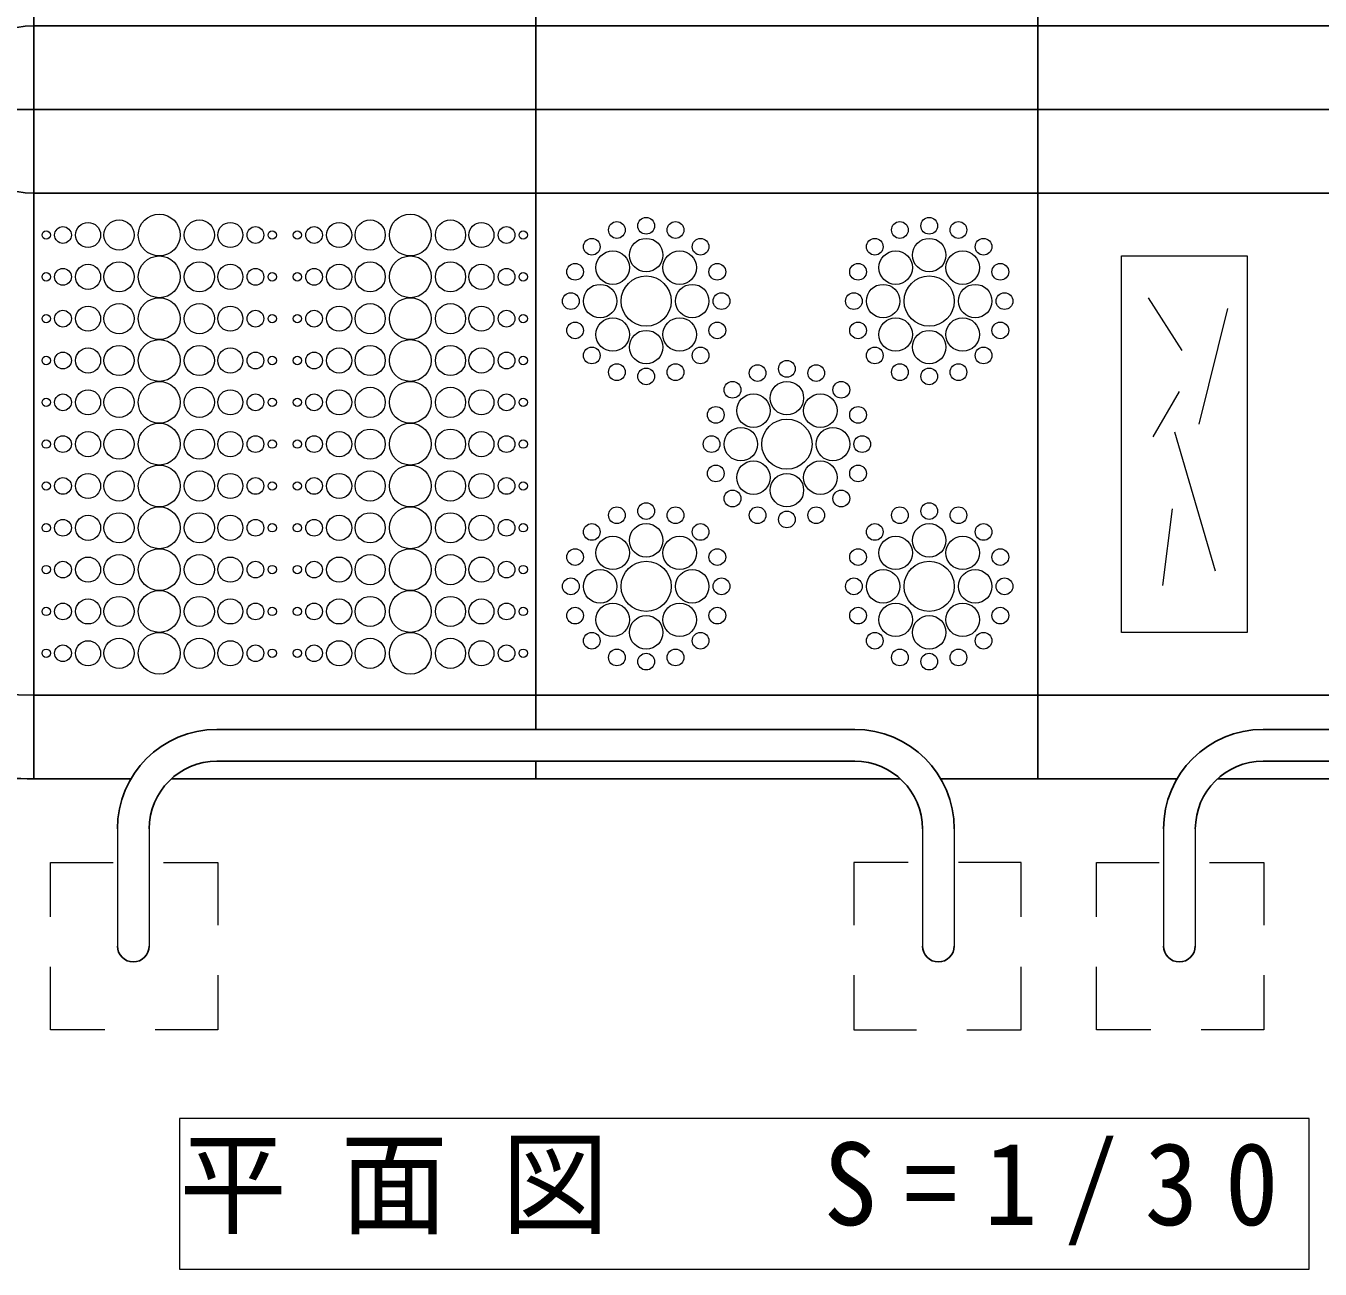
# Model space of a CAD drawing. Units: millimetres on the paper. Extents: x -365 to 0, y -19 to 257.
# Drawn here: x -293.7 to -242.1, y 154.5 to 204 of the extents above; entities that cross this region are included whole.
import ezdxf

# ---------------------------------------------------------------- set-up
doc = ezdxf.new("R2010")
doc.units = ezdxf.units.MM
doc.linetypes.add('USER1', pattern=[4.5, 2.5, -2])
doc.layers.add('LY_1', color=7, linetype='Continuous', lineweight=13)
doc.styles.add('ＭＳ ゴシック', font='')
doc.styles.get('ＭＳ ゴシック').set_extended_font_data('MS Gothic')

msp = doc.modelspace()

# ---------------------------------------------------------------- linework, layer by layer
at = {"layer": 'LY_1', "lineweight": 25}
for p, q in [((-293.356, 204.01), (-293.356, 224.01)), ((-273.356, 204.01), (-273.356, 224.01)), ((-273.356, 204.01), (-273.356, 224.01)), ((-253.356, 204.01), (-253.356, 224.01)), ((-293.356, 204.01), (-273.356, 204.01)), ((-293.356, 204.01), (-293.356, 197.344)), ((-273.356, 204.01), (-253.356, 204.01)), ((-273.356, 197.344), (-273.356, 204.01)), ((-253.356, 204.01), (-213.356, 204.01)), ((-253.356, 197.344), (-253.356, 204.01)), ((-213.369, 200.677), (-316.689, 200.677)), ((-293.356, 177.344), (-293.356, 197.344)), ((-293.356, 197.344), (-273.356, 197.344)), ((-273.356, 177.344), (-273.356, 197.344)), ((-273.356, 177.344), (-273.356, 197.344)), ((-273.356, 197.344), (-253.356, 197.344)), ((-253.356, 177.344), (-253.356, 197.344)), ((-253.356, 177.344), (-253.356, 197.344)), ((-253.356, 197.344), (-233.356, 197.344)), ((-293.356, 177.344), (-253.356, 177.344)), ((-293.356, 174.01), (-293.356, 177.344)), ((-293.356, 174.011), (-293.356, 177.344)), ((-293.356, 177.344), (-273.356, 177.344)), ((-273.356, 177.344), (-273.356, 175.977)), ((-273.356, 177.344), (-253.356, 177.344)), ((-253.356, 177.344), (-253.356, 174.01)), ((-253.356, 177.344), (-233.356, 177.344)), ((-253.356, 177.344), (-213.356, 177.344)), ((-253.356, 174.01), (-253.356, 177.344)), ((-273.356, 174.71), (-273.356, 174.01)), ((-293.356, 174.01), (-289.482, 174.01)), ((-287.87, 174.01), (-258.843, 174.01)), ((-257.231, 174.01), (-253.356, 174.01)), ((-253.356, 174.01), (-247.815, 174.01)), ((-246.203, 174.01), (-217.176, 174.01))]:
    msp.add_line(p, q, dxfattribs=at)
at = {"layer": 'LY_1'}
for p, q in [((-250.023, 179.844), (-250.023, 194.844)), ((-250.023, 194.844), (-245.023, 194.844)), ((-245.023, 194.844), (-245.023, 179.844)), ((-247.618, 191.07), (-248.956, 193.173)), ((-246.931, 188.136), (-245.796, 192.754)), ((-248.765, 187.63), (-247.714, 189.446)), ((-246.28, 182.279), (-247.905, 187.821)), ((-248.383, 181.706), (-248, 184.764)), ((-245.023, 179.844), (-250.023, 179.844)), ((-242.549, 160.47), (-287.549, 160.47)), ((-287.549, 160.47), (-287.549, 154.47)), ((-242.549, 154.47), (-242.549, 160.47)), ((-287.549, 154.47), (-242.549, 154.47))]:
    msp.add_line(p, q, dxfattribs=at)
at = {"layer": 'LY_1', "color": 70, "lineweight": 25}
for p, q in [((-286.056, 175.977), (-260.656, 175.977)), ((-244.389, 175.977), (-218.989, 175.977)), ((-286.056, 174.71), (-260.656, 174.71)), ((-244.389, 174.71), (-218.989, 174.71))]:
    msp.add_line(p, q, dxfattribs=at)
at = {"layer": 'LY_1', "color": 70}
for p, q in [((-290.023, 172.01), (-290.023, 167.344)), ((-288.756, 172.01), (-288.756, 167.344)), ((-257.956, 172.01), (-257.956, 167.344)), ((-256.69, 172.01), (-256.69, 167.344)), ((-248.356, 172.01), (-248.356, 167.344)), ((-247.089, 172.01), (-247.089, 167.344))]:
    msp.add_line(p, q, dxfattribs=at)
at = {"layer": 'LY_1', "color": 3, "linetype": 'USER1'}
for p, q in [((-292.689, 170.677), (-286.023, 170.677)), ((-292.689, 164.01), (-292.689, 170.677)), ((-286.023, 170.677), (-286.023, 164.01)), ((-254.023, 170.677), (-260.69, 170.677)), ((-260.69, 170.677), (-260.69, 164.01)), ((-254.023, 164.01), (-254.023, 170.677)), ((-251.023, 170.677), (-244.356, 170.677)), ((-251.023, 164.01), (-251.023, 170.677)), ((-244.356, 170.677), (-244.356, 164.01)), ((-286.023, 164.01), (-292.689, 164.01)), ((-260.69, 164.01), (-254.023, 164.01)), ((-244.356, 164.01), (-251.023, 164.01))]:
    msp.add_line(p, q, dxfattribs=at)
at = {"layer": 'LY_1'}
for centre, radius in [((-288.356, 195.677), 0.833), ((-278.356, 195.677), 0.833), ((-292.189, 195.677), 0.333), ((-291.189, 195.677), 0.5), ((-289.956, 195.677), 0.6), ((-286.756, 195.677), 0.6), ((-285.523, 195.677), 0.5), ((-284.523, 195.677), 0.333), ((-282.189, 195.677), 0.333), ((-281.189, 195.677), 0.5), ((-279.956, 195.677), 0.6), ((-276.756, 195.677), 0.6), ((-275.523, 195.677), 0.5), ((-274.523, 195.677), 0.333), ((-292.856, 195.677), 0.167), ((-283.856, 195.677), 0.167), ((-282.856, 195.677), 0.167), ((-273.856, 195.677), 0.167), ((-292.189, 194.01), 0.333), ((-291.189, 194.01), 0.5), ((-289.956, 194.01), 0.6), ((-288.356, 194.01), 0.833), ((-286.756, 194.01), 0.6), ((-285.523, 194.01), 0.5), ((-284.523, 194.01), 0.333), ((-282.189, 194.01), 0.333), ((-281.189, 194.01), 0.5), ((-279.956, 194.01), 0.6), ((-278.356, 194.01), 0.833), ((-276.756, 194.01), 0.6), ((-275.523, 194.01), 0.5), ((-274.523, 194.01), 0.333), ((-292.856, 194.01), 0.167), ((-283.856, 194.01), 0.167), ((-282.856, 194.01), 0.167), ((-273.856, 194.01), 0.167), ((-291.189, 192.344), 0.5), ((-289.956, 192.344), 0.6), ((-288.356, 192.344), 0.833), ((-286.756, 192.344), 0.6), ((-285.523, 192.344), 0.5), ((-281.189, 192.344), 0.5), ((-279.956, 192.344), 0.6), ((-278.356, 192.344), 0.833), ((-276.756, 192.344), 0.6), ((-275.523, 192.344), 0.5), ((-292.856, 192.344), 0.167), ((-292.189, 192.344), 0.333), ((-284.523, 192.344), 0.333), ((-283.856, 192.344), 0.167), ((-282.856, 192.344), 0.167), ((-282.189, 192.344), 0.333), ((-274.523, 192.344), 0.333), ((-273.856, 192.344), 0.167), ((-289.956, 190.677), 0.6), ((-288.356, 190.677), 0.833), ((-286.756, 190.677), 0.6), ((-279.956, 190.677), 0.6), ((-278.356, 190.677), 0.833), ((-276.756, 190.677), 0.6), ((-292.856, 190.677), 0.167), ((-292.189, 190.677), 0.333), ((-291.189, 190.677), 0.5), ((-285.523, 190.677), 0.5), ((-284.523, 190.677), 0.333), ((-283.856, 190.677), 0.167), ((-282.856, 190.677), 0.167), ((-282.189, 190.677), 0.333), ((-281.189, 190.677), 0.5), ((-275.523, 190.677), 0.5), ((-274.523, 190.677), 0.333), ((-273.856, 190.677), 0.167), ((-288.356, 189.01), 0.833), ((-278.356, 189.01), 0.833), ((-292.189, 189.01), 0.333), ((-291.189, 189.01), 0.5), ((-289.956, 189.01), 0.6), ((-286.756, 189.01), 0.6), ((-285.523, 189.01), 0.5), ((-284.523, 189.01), 0.333), ((-282.189, 189.01), 0.333), ((-281.189, 189.01), 0.5), ((-279.956, 189.01), 0.6), ((-276.756, 189.01), 0.6), ((-275.523, 189.01), 0.5), ((-274.523, 189.01), 0.333), ((-292.856, 189.01), 0.167), ((-283.856, 189.01), 0.167), ((-282.856, 189.01), 0.167), ((-273.856, 189.01), 0.167), ((-288.356, 187.344), 0.833), ((-278.356, 187.344), 0.833), ((-292.189, 187.344), 0.333), ((-291.189, 187.344), 0.5), ((-289.956, 187.344), 0.6), ((-286.756, 187.344), 0.6), ((-285.523, 187.344), 0.5), ((-284.523, 187.344), 0.333), ((-282.189, 187.344), 0.333), ((-281.189, 187.344), 0.5), ((-279.956, 187.344), 0.6), ((-276.756, 187.344), 0.6), ((-275.523, 187.344), 0.5), ((-274.523, 187.344), 0.333), ((-292.856, 187.344), 0.167), ((-283.856, 187.344), 0.167), ((-282.856, 187.344), 0.167), ((-273.856, 187.344), 0.167), ((-291.189, 185.677), 0.5), ((-289.956, 185.677), 0.6), ((-288.356, 185.677), 0.833), ((-286.756, 185.677), 0.6), ((-285.523, 185.677), 0.5), ((-281.189, 185.677), 0.5), ((-279.956, 185.677), 0.6), ((-278.356, 185.677), 0.833), ((-276.756, 185.677), 0.6), ((-275.523, 185.677), 0.5), ((-292.856, 185.677), 0.167), ((-292.189, 185.677), 0.333), ((-284.523, 185.677), 0.333), ((-283.856, 185.677), 0.167), ((-282.856, 185.677), 0.167), ((-282.189, 185.677), 0.333), ((-274.523, 185.677), 0.333), ((-273.856, 185.677), 0.167), ((-289.956, 184.01), 0.6), ((-288.356, 184.01), 0.833), ((-286.756, 184.01), 0.6), ((-279.956, 184.01), 0.6), ((-278.356, 184.01), 0.833), ((-276.756, 184.01), 0.6), ((-292.856, 184.01), 0.167), ((-292.189, 184.01), 0.333), ((-291.189, 184.01), 0.5), ((-285.523, 184.01), 0.5), ((-284.523, 184.01), 0.333), ((-283.856, 184.01), 0.167), ((-282.856, 184.01), 0.167), ((-282.189, 184.01), 0.333), ((-281.189, 184.01), 0.5), ((-275.523, 184.01), 0.5), ((-274.523, 184.01), 0.333), ((-273.856, 184.01), 0.167), ((-288.356, 182.344), 0.833), ((-278.356, 182.344), 0.833), ((-292.856, 182.344), 0.167), ((-292.189, 182.344), 0.333), ((-291.189, 182.344), 0.5), ((-289.956, 182.344), 0.6), ((-286.756, 182.344), 0.6), ((-285.523, 182.344), 0.5), ((-284.523, 182.344), 0.333), ((-283.856, 182.344), 0.167), ((-282.856, 182.344), 0.167), ((-282.189, 182.344), 0.333), ((-281.189, 182.344), 0.5), ((-279.956, 182.344), 0.6), ((-276.756, 182.344), 0.6), ((-275.523, 182.344), 0.5), ((-274.523, 182.344), 0.333), ((-273.856, 182.344), 0.167), ((-288.356, 180.677), 0.833), ((-278.356, 180.677), 0.833), ((-292.189, 180.677), 0.333), ((-291.189, 180.677), 0.5), ((-289.956, 180.677), 0.6), ((-286.756, 180.677), 0.6), ((-285.523, 180.677), 0.5), ((-284.523, 180.677), 0.333), ((-282.189, 180.677), 0.333), ((-281.189, 180.677), 0.5), ((-279.956, 180.677), 0.6), ((-276.756, 180.677), 0.6), ((-275.523, 180.677), 0.5), ((-274.523, 180.677), 0.333), ((-292.856, 180.677), 0.167), ((-283.856, 180.677), 0.167), ((-282.856, 180.677), 0.167), ((-273.856, 180.677), 0.167), ((-291.189, 179.01), 0.5), ((-289.956, 179.01), 0.6), ((-288.356, 179.01), 0.833), ((-286.756, 179.01), 0.6), ((-285.523, 179.01), 0.5), ((-281.189, 179.01), 0.5), ((-279.956, 179.01), 0.6), ((-278.356, 179.01), 0.833), ((-276.756, 179.01), 0.6), ((-275.523, 179.01), 0.5), ((-292.856, 179.01), 0.167), ((-292.189, 179.01), 0.333), ((-284.523, 179.01), 0.333), ((-283.856, 179.01), 0.167), ((-282.856, 179.01), 0.167), ((-282.189, 179.01), 0.333), ((-274.523, 179.01), 0.333), ((-273.856, 179.01), 0.167)]:
    msp.add_circle(centre, radius, dxfattribs=at)
at = {"layer": 'LY_1', "color": 211}
for centre, radius in [((-270.128, 195.877), 0.333), ((-268.961, 196.044), 0.333), ((-267.794, 195.877), 0.333), ((-258.856, 195.877), 0.333), ((-257.689, 196.044), 0.333), ((-256.523, 195.877), 0.333), ((-271.128, 195.211), 0.333), ((-268.961, 194.877), 0.667), ((-266.794, 195.211), 0.333), ((-259.856, 195.211), 0.333), ((-257.689, 194.877), 0.667), ((-255.523, 195.211), 0.333), ((-270.294, 194.377), 0.667), ((-267.628, 194.377), 0.667), ((-259.023, 194.377), 0.667), ((-256.356, 194.377), 0.667), ((-271.794, 194.211), 0.333), ((-266.128, 194.211), 0.333), ((-260.523, 194.211), 0.333), ((-254.856, 194.211), 0.333), ((-268.961, 193.044), 1), ((-257.689, 193.044), 1), ((-271.961, 193.044), 0.333), ((-270.794, 193.044), 0.667), ((-267.128, 193.044), 0.667), ((-265.961, 193.044), 0.333), ((-260.689, 193.044), 0.333), ((-259.523, 193.044), 0.667), ((-255.856, 193.044), 0.667), ((-254.689, 193.044), 0.333), ((-270.294, 191.711), 0.667), ((-267.628, 191.711), 0.667), ((-259.023, 191.711), 0.667), ((-256.356, 191.711), 0.667), ((-271.794, 191.877), 0.333), ((-268.961, 191.211), 0.667), ((-266.128, 191.877), 0.333), ((-260.523, 191.877), 0.333), ((-257.689, 191.211), 0.667), ((-254.856, 191.877), 0.333), ((-271.128, 190.877), 0.333), ((-266.794, 190.877), 0.333), ((-259.856, 190.877), 0.333), ((-255.523, 190.877), 0.333), ((-270.128, 190.211), 0.333), ((-268.961, 190.044), 0.333), ((-267.794, 190.211), 0.333), ((-264.523, 190.177), 0.333), ((-263.356, 190.344), 0.333), ((-262.189, 190.177), 0.333), ((-258.856, 190.211), 0.333), ((-257.689, 190.044), 0.333), ((-256.523, 190.211), 0.333), ((-265.523, 189.51), 0.333), ((-263.356, 189.177), 0.667), ((-261.189, 189.51), 0.333), ((-264.689, 188.677), 0.667), ((-262.023, 188.677), 0.667), ((-266.189, 188.51), 0.333), ((-260.523, 188.51), 0.333), ((-263.356, 187.344), 1), ((-266.356, 187.344), 0.333), ((-265.189, 187.344), 0.667), ((-261.523, 187.344), 0.667), ((-260.356, 187.344), 0.333), ((-264.689, 186.01), 0.667), ((-262.023, 186.01), 0.667), ((-266.189, 186.177), 0.333), ((-263.356, 185.51), 0.667), ((-260.523, 186.177), 0.333), ((-265.523, 185.177), 0.333), ((-261.189, 185.177), 0.333), ((-270.128, 184.51), 0.333), ((-268.961, 184.677), 0.333), ((-267.794, 184.51), 0.333), ((-264.523, 184.51), 0.333), ((-263.356, 184.344), 0.333), ((-262.189, 184.51), 0.333), ((-258.856, 184.51), 0.333), ((-257.689, 184.677), 0.333), ((-256.523, 184.51), 0.333), ((-271.128, 183.844), 0.333), ((-268.961, 183.51), 0.667), ((-266.794, 183.844), 0.333), ((-259.856, 183.844), 0.333), ((-257.689, 183.51), 0.667), ((-255.523, 183.844), 0.333), ((-270.294, 183.01), 0.667), ((-267.628, 183.01), 0.667), ((-259.023, 183.01), 0.667), ((-256.356, 183.01), 0.667), ((-271.794, 182.844), 0.333), ((-266.128, 182.844), 0.333), ((-260.523, 182.844), 0.333), ((-254.856, 182.844), 0.333), ((-268.961, 181.677), 1), ((-257.689, 181.677), 1), ((-271.961, 181.677), 0.333), ((-270.794, 181.677), 0.667), ((-267.128, 181.677), 0.667), ((-265.961, 181.677), 0.333), ((-260.689, 181.677), 0.333), ((-259.523, 181.677), 0.667), ((-255.856, 181.677), 0.667), ((-254.689, 181.677), 0.333), ((-270.294, 180.344), 0.667), ((-267.628, 180.344), 0.667), ((-259.023, 180.344), 0.667), ((-256.356, 180.344), 0.667), ((-271.794, 180.51), 0.333), ((-268.961, 179.844), 0.667), ((-266.128, 180.51), 0.333), ((-260.523, 180.51), 0.333), ((-257.689, 179.844), 0.667), ((-254.856, 180.51), 0.333), ((-271.128, 179.51), 0.333), ((-266.794, 179.51), 0.333), ((-259.856, 179.51), 0.333), ((-255.523, 179.51), 0.333), ((-270.128, 178.844), 0.333), ((-268.961, 178.677), 0.333), ((-267.794, 178.844), 0.333), ((-258.856, 178.844), 0.333), ((-257.689, 178.677), 0.333), ((-256.523, 178.844), 0.333)]:
    msp.add_circle(centre, radius, dxfattribs=at)
at = {"layer": 'LY_1', "lineweight": 25}
for radius, start, end in [(23.333, 90, 180), (23.333, 90, 270), (3.333, 90, 270), (23.333, 180, 270), (26.666, 261.2082, 270)]:
    msp.add_arc((-293.356, 200.677), radius, start, end, dxfattribs=at)
at = {"layer": 'LY_1', "color": 70, "lineweight": 25}
for centre, radius, start, end in [((-286.056, 172.01), 3.967, 90, 180), ((-260.656, 172.01), 3.967, 0, 90), ((-244.389, 172.01), 3.967, 90, 180), ((-286.056, 172.01), 2.7, 90, 180), ((-260.656, 172.01), 2.7, 0, 90), ((-244.389, 172.01), 2.7, 90, 180), ((-289.389, 167.344), 0.633, 180, 0), ((-257.323, 167.344), 0.633, 180, 0), ((-247.723, 167.344), 0.633, 180, 0)]:
    msp.add_arc(centre, radius, start, end, dxfattribs=at)

# ---------------------------------------------------------------- texts
at = {"layer": 'LY_1', "insert": (-287.549, 157.47), "char_height": 3.299, "attachment_point": 4, "style": 'ＭＳ ゴシック'}
msp.add_mtext('\\T1.5;\\W0.95;平面図\u3000S=1/30', dxfattribs=at)

doc.saveas('drawing.dxf')
